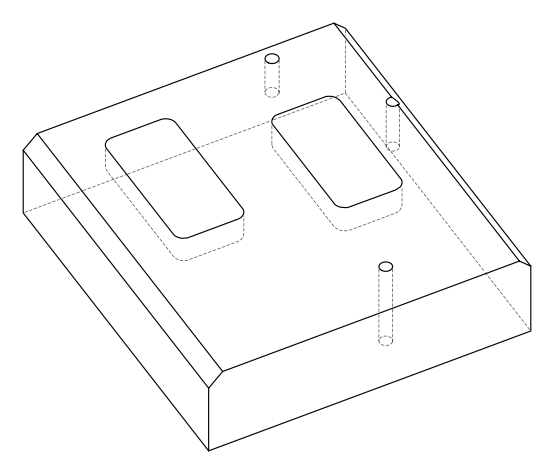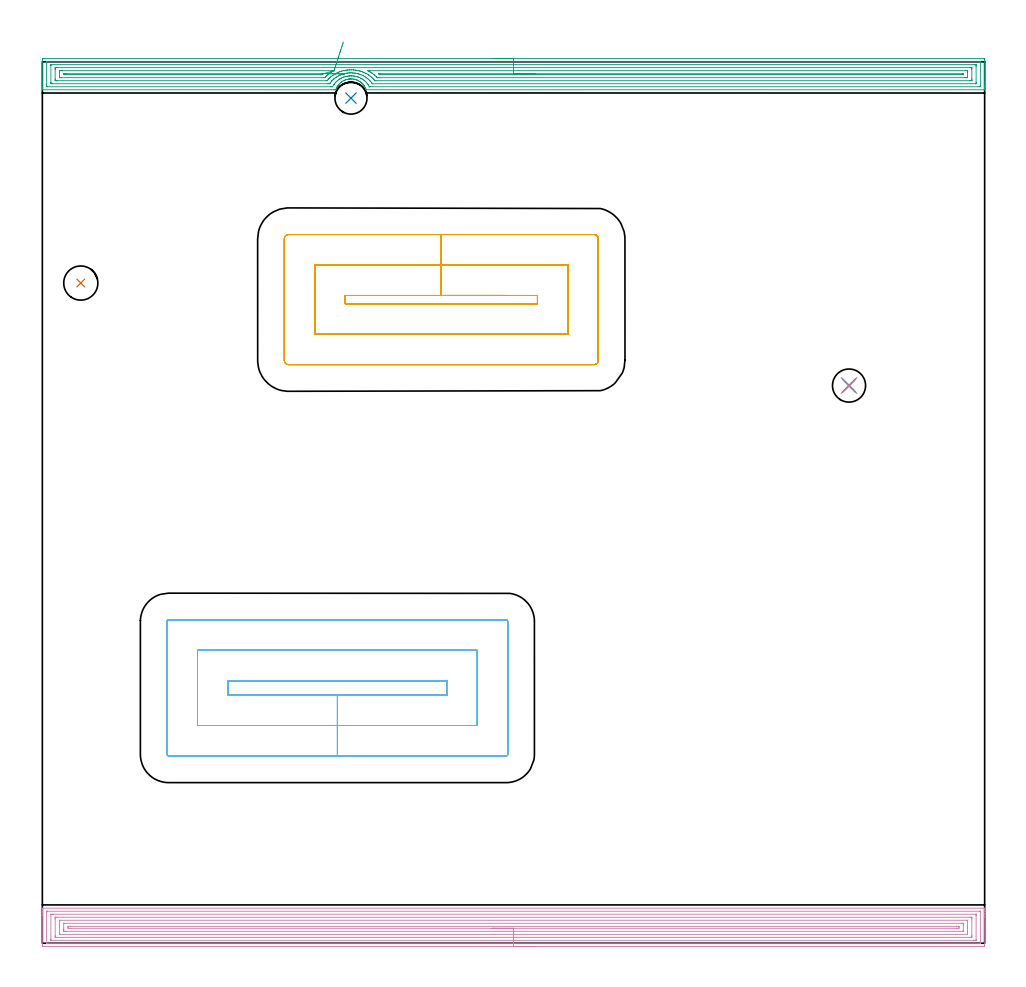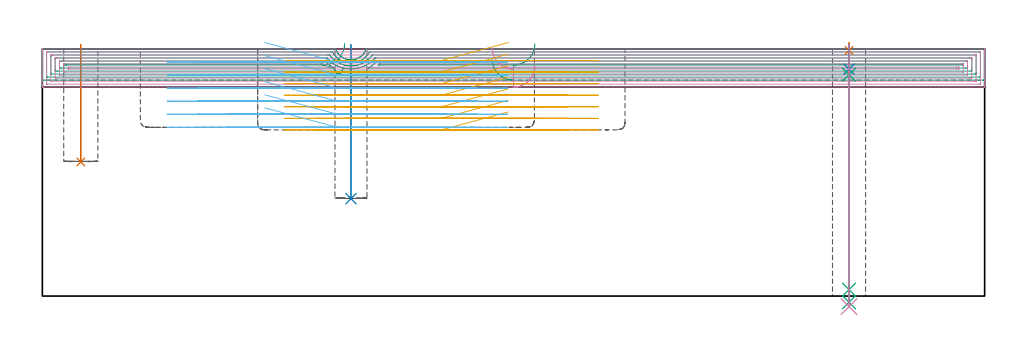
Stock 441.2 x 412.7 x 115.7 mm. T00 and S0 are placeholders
(PLAN: 10 operations, 7 tool changes, 75.1 min)
(1 INDEXABLE_INSERT_DRILL_BLIND_HOLE_FROM_SOLID | STEP1POCKET | NXT0302_003 | 0.22 min | 10571 mm3)
(2 INDEXABLE_INSERT_DRILL_BLIND_HOLE_FROM_SOLID_1 | STEP1POCKET_1 | NXT0302_001 | 0.29 min | 12324 mm3)
(3 AREA_MILL | FG_CHAMFER_SURFACE | UGT0205_001 | 21.32 min | 46912 mm3)
(4 AREA_MILL_1 | FG_CHAMFER_SURFACE_1 | UGT0205_001 | 24.95 min | 70677 mm3)
(5 MILL_RECTANGULAR_POCKET | POCKET_RECTANGULAR_STRAIGHT | NXT0201_007 | Follow Part, ap 6.25, ae 75% | 13.98 min | 552009 mm3)
(6 MILL_RECTANGULAR_POCKET_1 | POCKET_RECTANGULAR_STRAIGHT_1 | NXT0201_007 | Follow Part, ap 6.25, ae 75% | 13.18 min | 593959 mm3)
(7 SPOT_DRILL | STEP1HOLE | NXT0321_9005460120000 | 0.03 min | 27 mm3)
(8 DRILL_BLIND_HOLE_INTO_CENTER | STEP1HOLE | UGT0301_185 | 0.05 min | 246 mm3)
(9 GUN_DRILL_THROUGH_HOLE | STEP1HOLE | UGT0307_002 | 0.55 min | 2983 mm3)
(10 SPADE_DRILL_TO_ENLARGE_THROUGH_HOLE | STEP1HOLE | UGT0306_006 | 0.49 min | 18556 mm3)
(TOOL NXT0302_003 | Index. Insert Drill 16mm [880-D1600L20-05] | D16 PA176 FL80 Z2)
(TOOL NXT0302_001 | Index. Insert Drill 15mm [880-D1500L20-05] | D15 PA176 FL75 Z2)
(TOOL UGT0205_001 | Chamfer Mill 20 x 3 x 45 deg. | D20 FL50 Z2)
(TOOL NXT0201_007 | ENDMILL 25mm [R216.25-25050GCK54P 1620] | D25 R3 FL54 Z5)
(TOOL NXT0321_9005460120000 | NC Spot Drill, 142deg, 12mm, Carbide, Uncoated | D12 PA142 FL30 Z2)
(TOOL UGT0301_185 | Twist Drill 6.3 mm | D6.3 PA118 FL61 Z2)
(TOOL UGT0307_002 | Gun Drill 6 mm | D6 PA130 FL24 Z1)
(TOOL UGT0306_006 | Spade Drill 15.5mm | D15.5 PA132 FL10 Z2)
(OP 1 INDEXABLE_INSERT_DRILL_BLIND_HOLE_FROM_SOLID)
G17 G21 G94 G90
T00 M6
G54
G17 G0 G90 X18. Y309.1 S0 M3
G43 Z125.7 H1
G94 G81 G98 Z62.8 F250. R117.7
G80
M5
M2
(OP 2 INDEXABLE_INSERT_DRILL_BLIND_HOLE_FROM_SOLID_1)
G17 G21 G94 G90
T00 M6
G54
G17 G0 G90 X144.5 Y395.7 S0 M3
G43 Z125.7 H1
G94 G81 G98 Z45.6 F250. R117.7
G80
M5
M2
(OP 3 AREA_MILL)
G17 G21 G94 G90
T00 M6
G54
G17 G0 G90 X210.6 Y414.2 S1061 M3
G43 Z125.7 H0
Z111.1
G94 G1 X210.638 Z110.228 F250.
X210.752 Z109.363
X210.941 Z108.512
X211.203 Z107.68
X211.537 Z106.874
X211.94 Z106.1
X212.409 Z105.364
X212.94 Z104.672
X213.529 Z104.029
X214.172 Z103.44
X214.864 Z102.908
X215.6 Z102.44
X216.374 Z102.037
X217.18 Z101.703
X218.012 Z101.441
X218.864 Z101.252
X219.728 Z101.138
X220.6 Z101.1
X440.57
X440.86 Y414.197 Z101.102
X441.19 Y414.192 Z101.106
X441.2 Y413.858 Z101.44
Y402.884 Z112.411
Y401.463 Z113.833
Y401.099 Z114.197
Y400.37 Z114.93
Y400.095 Z115.205
Y399.665 Z115.626
Y399.624 Z115.666
X441.191 Y399.603 Z115.688
X441.018 Y399.6 Z115.7
X151.747
X151.614 Y399.603 Z115.688
X151.563 Y399.719 Z115.576
X151.512 Y399.853 Z115.444
X151.451 Y400.002 Z115.297
X151.421 Y400.077 Z115.222
X151.216 Y400.516 Z114.782
X150.883 Y401.132 Z114.167
X150.797 Y401.27 Z114.03
X150.705 Y401.404 Z113.895
X150.6 Y401.545 Z113.754
X150.366 Y401.857 Z113.442
X150.254 Y401.991 Z113.309
X150.002 Y402.292 Z113.007
X149.699 Y402.586 Z112.713
X149.553 Y402.727 Z112.572
X149.299 Y402.948 Z112.352
X149.096 Y403.123 Z112.176
X149.023 Y403.179 Z112.119
X148.652 Y403.434 Z111.865
X148.618 Y403.457 Z111.842
X148.542 Y403.504 Z111.794
X148.202 Y403.714 Z111.583
X147.857 Y403.898 Z111.4
X147.724 Y403.962 Z111.336
X147.505 Y404.067 Z111.23
X147.459 Y404.086 Z111.211
X147.308 Y404.148 Z111.147
X146.863 Y404.305 Z110.988
X146.83 Y404.315 Z110.977
X146.651 Y404.371 Z110.927
X146.414 Y404.443 Z110.857
X146.141 Y404.506 Z110.794
X145.969 Y404.546 Z110.754
X145.521 Y404.62 Z110.674
X145.074 Y404.67 Z110.628
X144.701 Y404.688 Z110.601
X144.627 Y404.695 Z110.602
X144.57 Y404.696 Z110.603
X144.403 Y404.695 Z110.602
X144.179 Y404.685 Z110.608
X143.909 Y404.665 Z110.632
X143.783 Y404.654 Z110.641
X143.733 Y404.65 Z110.645
X143.7 Y404.645 Z110.648
X143.509 Y404.621 Z110.676
X143.285 Y404.591 Z110.706
X142.839 Y404.503 Z110.791
X142.552 Y404.431 Z110.868
X142.39 Y404.387 Z110.909
X141.945 Y404.243 Z111.056
X141.783 Y404.18 Z111.12
X141.498 Y404.067 Z111.231
X141.052 Y403.85 Z111.446
X140.599 Y403.593 Z111.704
X140.158 Y403.309 Z111.989
X140.123 Y403.284 Z112.014
X139.979 Y403.18 Z112.119
X139.615 Y402.879 Z112.42
X139.264 Y402.562 Z112.736
X139.144 Y402.437 Z112.86
X139.003 Y402.292 Z113.006
X138.745 Y401.991 Z113.308
X138.677 Y401.912 Z113.387
X138.633 Y401.855 Z113.444
X138.469 Y401.646 Z113.653
X138.392 Y401.545 Z113.752
X138.37 Y401.518 Z113.78
X138.335 Y401.465 Z113.834
X138.294 Y401.404 Z113.895
X138.167 Y401.196 Z114.102
X138.108 Y401.099 Z114.197
X138.037 Y400.984 Z114.316
X138.025 Y400.965 Z114.334
X137.935 Y400.8 Z114.499
X137.856 Y400.652 Z114.643
X137.781 Y400.516 Z114.781
X137.621 Y400.174 Z115.124
X137.476 Y399.829 Z115.471
X137.396 Y399.607 Z115.693
X136.546 Y399.6 Z115.7
X0.183
X0.01 Y399.603 Z115.688
X0.007 Y399.663 Z115.629
X0. Y400.095 Z115.204
Y400.369 Z114.93
Y401.099 Z114.197
Y402.356 Z112.941
Y403.776 Z111.519
Y413.33 Z101.968
X0.002 Y413.594 Z101.704
X0.007 Y414.192 Z101.106
X0.029 Y414.194 Z101.104
X0.63 Y414.2 Z101.1
X220.6
Y412.786 Z102.514
X438.867 Y412.785 Z102.515
X439.036 Y412.782 Z102.518
X439.148 Y412.779 Z102.521
X439.191 Y412.773 Z102.527
X439.193 Y412.76 Z102.54
X439.196 Y412.701 Z102.599
X439.2 Y412.284 Z103.016
Y401.574 Z113.726
X439.196 Y401.099 Z114.201
X439.193 Y401.047 Z114.253
X439.191 Y401.027 Z114.273
X439.12 Y401.021 Z114.279
X438.951 Y401.016 Z114.284
X438.866 Y401.015 Z114.285
X153.451
X153.282 Y401.016 Z114.284
X153.169 Y401.019 Z114.281
X153.093 Y401.023 Z114.277
X153.084 Y401.036 Z114.264
X153.046 Y401.099 Z114.201
X152.642 Y401.806 Z113.494
X152.515 Y401.991 Z113.309
X152.192 Y402.44 Z112.86
X151.827 Y402.884 Z112.416
X151.748 Y402.975 Z112.325
X151.345 Y403.379 Z111.922
X150.919 Y403.776 Z111.524
X150.853 Y403.835 Z111.465
X150.485 Y404.144 Z111.156
X149.959 Y404.497 Z110.803
X149.683 Y404.669 Z110.631
X149.065 Y405.017 Z110.283
X148.401 Y405.332 Z109.968
X148.171 Y405.425 Z109.875
X148.113 Y405.446 Z109.854
X148.071 Y405.462 Z109.838
X147.782 Y405.561 Z109.739
X147.277 Y405.713 Z109.587
X147.064 Y405.773 Z109.527
X146.382 Y405.923 Z109.377
X145.945 Y405.998 Z109.302
X145.488 Y406.05 Z109.25
X144.958 Y406.09 Z109.21
X144.636 Y406.107 Z109.193
X144.594 Y406.108 Z109.192
X144.061 Y406.093 Z109.207
X143.886 Y406.083 Z109.217
X143.7 Y406.067 Z109.233
X143.268 Y406.023 Z109.277
X142.806 Y405.958 Z109.342
X142.472 Y405.894 Z109.406
X142.217 Y405.843 Z109.457
X141.911 Y405.766 Z109.534
X141.75 Y405.722 Z109.578
X141.22 Y405.561 Z109.739
X141.017 Y405.488 Z109.812
X140.429 Y405.255 Z110.045
X140.123 Y405.108 Z110.192
X139.829 Y404.962 Z110.338
X139.306 Y404.669 Z110.631
X139.229 Y404.621 Z110.679
X138.721 Y404.284 Z111.016
X138.335 Y403.991 Z111.309
X138.216 Y403.894 Z111.406
X138.079 Y403.776 Z111.524
X137.744 Y403.473 Z111.827
X137.441 Y403.175 Z112.125
X137.3 Y403.024 Z112.276
X137.179 Y402.884 Z112.416
X136.892 Y402.538 Z112.762
X136.546 Y402.096 Z113.204
X136.504 Y402.034 Z113.266
X136.477 Y401.991 Z113.309
X135.899 Y401.021 Z114.279
X135.737 Y401.017 Z114.283
X135.652 Y401.016 Z114.284
X134.843 Y401.014 Z114.286
X2.333 Y401.015 Z114.285
X2.164 Y401.018 Z114.282
X2.052 Y401.021 Z114.279
X2.009 Y401.027 Z114.273
X2.007 Y401.04 Z114.26
X2.004 Y401.099 Z114.201
X2. Y401.516 Z113.784
Y412.226 Z103.074
X2.004 Y412.701 Z102.599
X2.007 Y412.753 Z102.547
X2.009 Y412.773 Z102.527
X2.08 Y412.779 Z102.521
X2.249 Y412.784 Z102.516
X2.334 Y412.785 Z102.515
X220.6 Y412.786 Z102.514
Y411.372 Z103.928
X436.538 Y411.371 Z103.929
X436.994 Y411.368 Z103.932
X437.145 Y411.365 Z103.935
X437.19 Y411.363 Z103.937
X437.194 Y411.26 Z104.04
X437.198 Y411.122 Z104.178
X437.199 Y410.916 Z104.384
X437.2 Y410.71 Z104.59
X437.199 Y402.884 Z112.416
X437.198 Y402.68 Z112.62
X437.19 Y402.472 Z112.828
X437.184 Y402.435 Z112.865
X437.164 Y402.433 Z112.867
X437.107 Y402.43 Z112.87
X436.994 Y402.429 Z112.871
X154.658
X154.544 Y402.43 Z112.87
X154.488 Y402.433 Z112.867
X154.464 Y402.435 Z112.865
X154.43 Y402.461 Z112.839
X154.111 Y402.884 Z112.416
X153.536 Y403.614 Z111.686
X153.393 Y403.776 Z111.524
X153.018 Y404.155 Z111.145
X152.642 Y404.511 Z110.789
X152.463 Y404.669 Z110.631
X152.073 Y404.996 Z110.304
X151.748 Y405.24 Z110.06
X151.277 Y405.561 Z109.739
X150.853 Y405.817 Z109.483
X150.255 Y406.158 Z109.142
X149.959 Y406.299 Z109.001
X149.621 Y406.454 Z108.846
X149.065 Y406.684 Z108.616
X148.705 Y406.814 Z108.486
X148.171 Y406.98 Z108.32
X147.854 Y407.072 Z108.228
X147.45 Y407.173 Z108.127
X147.277 Y407.21 Z108.09
X146.605 Y407.346 Z107.954
X146.382 Y407.383 Z107.917
X146.339 Y407.389 Z107.911
X145.488 Y407.473 Z107.827
X145.35 Y407.484 Z107.816
X144.594 Y407.518 Z107.782
X144.425 Y407.515 Z107.785
X143.7 Y407.489 Z107.811
X143.567 Y407.479 Z107.821
X142.806 Y407.404 Z107.896
X142.754 Y407.398 Z107.902
X142.383 Y407.346 Z107.954
X141.911 Y407.252 Z108.048
X141.549 Y407.176 Z108.124
X141.261 Y407.103 Z108.197
X141.017 Y407.038 Z108.262
X140.571 Y406.9 Z108.4
X140.123 Y406.753 Z108.547
X139.906 Y406.67 Z108.63
X139.355 Y406.454 Z108.846
X139.268 Y406.415 Z108.885
X139.229 Y406.397 Z108.903
X139.118 Y406.343 Z108.957
X138.603 Y406.08 Z109.22
X138.335 Y405.927 Z109.373
X137.725 Y405.561 Z109.739
X137.552 Y405.45 Z109.85
X137.441 Y405.375 Z109.925
X137.033 Y405.075 Z110.225
X136.546 Y404.693 Z110.607
X136.533 Y404.682 Z110.618
X136.518 Y404.669 Z110.631
X136.074 Y404.252 Z111.048
X135.652 Y403.834 Z111.466
X135.624 Y403.804 Z111.496
X135.6 Y403.776 Z111.524
X135.219 Y403.316 Z111.984
X134.874 Y402.884 Z112.416
X134.824 Y402.818 Z112.482
X134.758 Y402.729 Z112.571
X134.623 Y402.528 Z112.772
X134.576 Y402.462 Z112.838
X134.558 Y402.438 Z112.862
X134.537 Y402.435 Z112.865
X134.317 Y402.431 Z112.869
X133.864 Y402.429 Z112.871
X133.426 Y402.428 Z112.872
X4.662 Y402.429 Z112.871
X4.207 Y402.432 Z112.868
X4.055 Y402.435 Z112.865
X4.01 Y402.437 Z112.863
X4.006 Y402.54 Z112.76
X4.002 Y402.678 Z112.622
X4.001 Y402.884 Z112.416
X4. Y403.09 Z112.21
X4.001 Y410.916 Z104.384
X4.002 Y411.12 Z104.18
X4.01 Y411.328 Z103.972
X4.016 Y411.365 Z103.935
X4.036 Y411.367 Z103.933
X4.093 Y411.37 Z103.93
X4.207 Y411.371 Z103.929
X220.6 Y411.372 Z103.928
Y409.957 Z105.343
X434.378
X435.146 Y409.951 Z105.349
X435.185
X435.19 Y409.907 Z105.393
X435.195 Y409.797 Z105.503
X435.198 Y409.577 Z105.723
X435.2 Y409.136 Z106.164
Y404.674 Z110.626
X435.198 Y404.225 Z111.075
X435.195 Y404.003 Z111.297
X435.19 Y403.893 Z111.407
X435.185 Y403.849 Z111.451
X435.134 Y403.848 Z111.452
X434.311 Y403.843 Z111.457
X434.244
X156.152
X155.738 Y403.845 Z111.455
X155.687 Y403.847 Z111.453
X155.667 Y403.849 Z111.451
X155.625 Y403.895 Z111.405
X155.476 Y404.072 Z111.228
X155.324 Y404.252 Z111.048
X154.95 Y404.669 Z110.631
X154.43 Y405.179 Z110.121
X154.015 Y405.561 Z109.739
X153.536 Y405.961 Z109.339
X152.85 Y406.454 Z108.846
X152.642 Y406.595 Z108.705
X152.26 Y406.835 Z108.465
X151.748 Y407.121 Z108.179
X151.334 Y407.346 Z107.954
X150.853 Y407.572 Z107.728
X150.444 Y407.755 Z107.545
X149.959 Y407.949 Z107.351
X149.113 Y408.239 Z107.061
X149.065 Y408.254 Z107.046
X149.043 Y408.261 Z107.039
X148.529 Y408.404 Z106.896
X148.171 Y408.49 Z106.81
X147.845 Y408.564 Z106.736
X147.277 Y408.676 Z106.624
X146.745 Y408.77 Z106.53
X146.382 Y408.809 Z106.491
X145.745 Y408.875 Z106.425
X145.488 Y408.894 Z106.406
X144.8 Y408.926 Z106.374
X144.594 Y408.932 Z106.368
X143.918 Y408.914 Z106.386
X143.7 Y408.905 Z106.395
X143.08 Y408.858 Z106.442
X142.806 Y408.829 Z106.471
X142.276 Y408.767 Z106.533
X141.911 Y408.715 Z106.585
X141.51 Y408.64 Z106.66
X141.017 Y408.539 Z106.761
X140.774 Y408.481 Z106.819
X140.123 Y408.309 Z106.991
X140.068 Y408.294 Z107.006
X139.888 Y408.239 Z107.061
X139.393 Y408.075 Z107.225
X139.229 Y408.018 Z107.282
X138.745 Y407.829 Z107.471
X138.335 Y407.665 Z107.635
X138.117 Y407.564 Z107.736
X137.659 Y407.346 Z107.954
X137.514 Y407.273 Z108.027
X137.441 Y407.234 Z108.066
X136.946 Y406.948 Z108.352
X136.546 Y406.711 Z108.589
X136.388 Y406.612 Z108.688
X136.146 Y406.454 Z108.846
X135.856 Y406.25 Z109.05
X135.652 Y406.1 Z109.2
X134.978 Y405.561 Z109.739
X134.859 Y405.46 Z109.84
X134.758 Y405.369 Z109.931
X134.401 Y405.029 Z110.271
X134.041 Y404.669 Z110.631
X133.954 Y404.578 Z110.722
X133.864 Y404.479 Z110.821
X133.541 Y404.098 Z111.202
X133.357 Y403.884 Z111.416
X133.326 Y403.849 Z111.451
X133.279 Y403.847 Z111.453
X133.176 Y403.845 Z111.455
X132.97 Y403.843 Z111.457
X132.903
X6.822
X6.054 Y403.849 Z111.451
X6.015
X6.01 Y403.893 Z111.407
X6.005 Y404.003 Z111.297
X6.002 Y404.223 Z111.077
X6. Y404.664 Z110.636
Y409.126 Z106.174
X6.002 Y409.575 Z105.725
X6.005 Y409.797 Z105.503
X6.01 Y409.907 Z105.393
X6.015 Y409.951 Z105.349
X6.067 Y409.952 Z105.348
X6.889 Y409.957 Z105.343
X6.956
X220.6
Y408.543 Z106.757
X432.218
X432.523 Y408.542 Z106.758
X433.116 Y408.539 Z106.761
X433.171 Y408.536 Z106.764
X433.19 Y408.527 Z106.773
X433.196 Y408.459 Z106.841
X433.198 Y408.239 Z107.061
X433.2 Y407.563 Z107.737
Y405.778 Z109.522
X433.199 Y405.561 Z109.739
X433.197 Y405.392 Z109.908
X433.193 Y405.308 Z109.992
X433.191 Y405.271 Z110.029
X433.131 Y405.264 Z110.036
X432.825 Y405.26 Z110.04
X432.523 Y405.258 Z110.042
X431.933 Y405.257 Z110.043
X158.007
X157.416 Y405.258 Z110.042
X157.113 Y405.26 Z110.04
X156.813 Y405.264 Z110.036
X156.512 Y405.561 Z109.739
X156.218 Y405.847 Z109.453
X155.567 Y406.454 Z108.846
X155.438 Y406.567 Z108.733
X155.324 Y406.663 Z108.637
X155.134 Y406.814 Z108.486
X154.436 Y407.341 Z107.959
X154.43 Y407.345 Z107.955
X153.89 Y407.701 Z107.599
X153.536 Y407.917 Z107.383
X152.98 Y408.239 Z107.061
X152.642 Y408.428 Z106.872
X152.555 Y408.478 Z106.822
X152.452 Y408.537 Z106.763
X152.513 Y408.54 Z106.76
X152.562 Y408.542 Z106.758
X152.642 Y408.543 Z106.757
X153.231
X220.6
Y407.129 Z108.171
X430.734
X430.953 Y407.127 Z108.173
X431.114 Y407.124 Z108.176
X431.186 Y407.122 Z108.178
X431.19 Y407.081 Z108.219
X431.198 Y406.883 Z108.417
X431.196 Y406.797 Z108.503
X431.19 Y406.692 Z108.608
X431.183 Y406.677 Z108.623
X431.172 Y406.675 Z108.625
X431.14 Y406.673 Z108.627
X430.869 Y406.671 Z108.629
X430.734
X158.225 Y406.672 Z108.628
X158.007 Y406.673 Z108.627
X157.931 Y406.675 Z108.625
X157.874 Y406.678 Z108.622
X157.821 Y406.712 Z108.588
X157.615 Y406.904 Z108.396
X157.397 Y407.109 Z108.191
X157.386 Y407.123 Z108.177
X157.411 Y407.125 Z108.175
X157.472 Y407.127 Z108.173
X157.548 Y407.128 Z108.172
X158.007 Y407.129 Z108.171
X220.6
X221.472 Z108.209
X222.337 Z108.323
X223.188 Z108.512
X224.02 Z108.774
X224.826 Z109.108
X225.6 Z109.511
X226.336 Z109.98
X227.028 Z110.511
X227.671 Z111.1
X228.26 Z111.743
X228.792 Z112.435
X229.26 Z113.171
X229.663 Z113.945
X229.997 Z114.751
X230.259 Z115.583
X230.448 Z116.435
X230.562 Z117.3
X230.6 Z118.171
G0 Z125.7
X140.936 Y421.978
Z107.121
G1 X140.741 Y421.381 Z106.515
X140.531 Y420.735 Z105.967
X140.307 Y420.047 Z105.48
X140.07 Y419.322 Z105.058
X139.823 Y418.563 Z104.703
X139.567 Y417.779 Z104.42
X139.305 Y416.974 Z104.21
X139.038 Y416.155 Z104.074
X138.768 Y415.327 Z104.014
X138.498 Y414.498 Z104.03
X138.229 Y413.673 Z104.122
X137.963 Y412.859 Z104.29
X137.704 Y412.062 Z104.531
X137.451 Y411.288 Z104.844
X137.208 Y410.543 Z105.227
X136.977 Y409.832 Z105.677
X136.758 Y409.162 Z106.191
X136.554 Y408.536 Z106.764
X136.553 Y408.532 Z106.768
X136.546 Y408.525 Z106.775
X136.015 Y408.239 Z107.061
X135.783 Y408.108 Z107.192
X135.652 Y408.031 Z107.269
X135.228 Y407.77 Z107.53
X134.758 Y407.476 Z107.824
X134.68 Y407.424 Z107.876
X134.571 Y407.346 Z107.954
X134.165 Y407.045 Z108.255
X133.864 Y406.811 Z108.489
X133.666 Y406.651 Z108.649
X133.427 Y406.454 Z108.846
X132.97 Y406.038 Z109.262
X132.727 Y405.804 Z109.496
X132.482 Y405.561 Z109.739
X132.28 Y405.357 Z109.943
X132.209 Y405.287 Z110.013
X132.184 Y405.264 Z110.036
X132.151 Y405.262 Z110.038
X132.075 Y405.259 Z110.041
X131.771 Y405.257 Z110.043
X8.982
X8.677 Y405.258 Z110.042
X8.084 Y405.261 Z110.039
X8.03 Y405.264 Z110.036
X8.01 Y405.273 Z110.027
X8.004 Y405.341 Z109.959
X8.001 Y405.561 Z109.739
X8. Y405.778 Z109.522
Y408.022 Z107.278
X8.001 Y408.239 Z107.061
X8.003 Y408.408 Z106.892
X8.006 Y408.492 Z106.808
X8.009 Y408.529 Z106.771
X8.069 Y408.536 Z106.764
X8.375 Y408.54 Z106.76
X8.677 Y408.542 Z106.758
X9.267 Y408.543 Z106.757
X136.242
X136.531 Y408.541 Z106.759
X136.546 Y408.54 Z106.76
X136.554 Y408.536 Z106.764
X131.598 Y407.122 Z108.178
X131.181 Y406.725 Z108.575
X131.117 Y406.678 Z108.622
X131.061 Y406.676 Z108.624
X130.942 Y406.673 Z108.627
X130.702 Y406.672 Z108.628
X130.505 Y406.671 Z108.629
X10.466
X10.247 Y406.673 Z108.627
X10.086 Y406.676 Z108.624
X10.014 Y406.678 Z108.622
X10.01 Y406.719 Z108.581
X10.007 Y406.912 Z108.388
X10.017 Y407.122 Z108.178
X10.466 Y407.126 Z108.174
X10.684 Y407.128 Z108.172
X11.142 Y407.129 Z108.171
X11.36
X130.963 Y407.128 Z108.172
X131.181 Y407.127 Z108.173
X131.598 Y407.122 Z108.178
X132.469 Y407.113 Z108.225
X133.332 Y407.104 Z108.348
X134.182 Y407.095 Z108.546
X135.011 Y407.086 Z108.817
X135.813 Y407.077 Z109.16
X136.583 Y407.069 Z109.571
X137.313 Y407.061 Z110.047
X138. Y407.054 Z110.586
X138.637 Y407.047 Z111.182
X139.219 Y407.041 Z111.832
X139.743 Y407.035 Z112.529
X140.204 Y407.03 Z113.27
X140.598 Y407.026 Z114.048
X140.923 Y407.023 Z114.858
X141.177 Y407.02 Z115.692
X141.356 Y407.018 Z116.546
X141.461 Y407.017 Z117.412
X141.49 Z118.284
G0 Z125.7
M5
M2
(OP 4 AREA_MILL_1)
G17 G21 G94 G90
T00 M6
G54
G17 G0 G90 X230.6 Y-1.5 S1061 M3
G43 Z125.7 H0
Z107.8
G94 G1 X230.562 Z106.929 F250.
X230.448 Z106.064
X230.259 Z105.212
X229.997 Z104.38
X229.663 Z103.574
X229.26 Z102.8
X228.792 Z102.064
X228.26 Z101.372
X227.671 Z100.729
X227.028 Z100.14
X226.336 Z99.609
X225.6 Z99.14
X224.826 Z98.737
X224.02 Z98.403
X223.188 Z98.141
X222.337 Z97.952
X221.472 Z97.838
X220.6 Z97.8
X0.63
X0.105 Y-1.495 Z97.803
X0.008 Y-1.492 Z97.806
X0. Y-0.974 Z98.323
Y13.214 Z112.509
Y14.625 Z113.921
Y14.987 Z114.283
Y15.712 Z115.012
Y15.971 Z115.27
X0.007 Y16.368 Z115.659
X0.01 Y16.397 Z115.688
X0.183 Y16.4 Z115.7
X441.017
X441.19 Y16.397 Z115.688
X441.193 Y16.368 Z115.659
X441.2 Y15.97 Z115.27
Y15.712 Z115.012
Y14.987 Z114.283
Y13.738 Z113.035
Y12.327 Z111.623
Y-0.974 Z98.323
X441.198 Y-1.239 Z98.059
X441.19 Y-1.492 Z97.806
X440.935 Y-1.499 Z97.799
X220.6 Y-1.5 Z97.8
Y-0.086 Z99.214
X2.195 Y-0.085 Z99.215
X2.084 Y-0.084 Z99.216
X2.03 Y-0.081 Z99.219
X2.011 Y-0.079 Z99.221
X2.008 Y-0.061 Z99.239
X2.003 Y0.057 Z99.357
X2. Y0.327 Z99.627
X2.001 Y14.514 Z113.814
X2.008 Y14.93 Z114.23
X2.01 Y14.979 Z114.279
X2.029 Y14.981 Z114.281
X2.084 Y14.984 Z114.284
X2.195 Y14.985 Z114.285
X2.418 Y14.986 Z114.286
X439.005 Y14.985 Z114.285
X439.116 Y14.984 Z114.284
X439.17 Y14.981 Z114.281
X439.189 Y14.979 Z114.279
X439.192 Y14.961 Z114.261
X439.197 Y14.843 Z114.143
X439.2 Y14.573 Z113.873
X439.199 Y0.386 Z99.686
X439.192 Y-0.03 Z99.27
X439.19 Y-0.079 Z99.221
X439.171 Y-0.081 Z99.219
X439.116 Y-0.084 Z99.216
X439.005 Y-0.085 Z99.215
X438.782 Y-0.086 Z99.214
X220.6
Y1.329 Z100.629
X4.086
X4.043 Y1.33 Z100.63
X4.019 Y1.332 Z100.632
X4.013 Y1.334 Z100.634
X4.01 Y1.346 Z100.646
X4.004 Y1.481 Z100.781
X4.001 Y1.686 Z100.986
X4. Y1.891 Z101.191
X4.001 Y13.418 Z112.718
X4.003 Y13.487 Z112.787
X4.009 Y13.541 Z112.841
X4.013 Y13.565 Z112.865
X4.028 Y13.566 Z112.866
X4.207 Y13.569 Z112.869
X4.741 Y13.571 Z112.871
X5.101
X437.114
X437.157 Y13.57 Z112.87
X437.181 Y13.568 Z112.868
X437.187 Y13.566 Z112.866
X437.19 Y13.554 Z112.854
X437.196 Y13.419 Z112.719
X437.199 Y13.214 Z112.514
X437.2 Y13.009 Z112.309
Y1.482 Z100.782
X437.197 Y1.413 Z100.713
X437.191 Y1.359 Z100.659
X437.187 Y1.335 Z100.635
X437.172 Y1.334 Z100.634
X436.994 Y1.331 Z100.631
X436.46 Y1.329 Z100.629
X436.099
X220.6
Y2.743 Z102.043
X6.718
X6.113 Y2.746 Z102.046
X6.048 Y2.748 Z102.048
X6.01 Y2.751 Z102.051
X6.008 Y2.799 Z102.099
X6.004 Y3.017 Z102.317
X6. Y3.455 Z102.755
Y11.435 Z110.735
X6.004 Y11.881 Z111.181
X6.008 Y12.101 Z111.401
X6.01 Y12.15 Z111.45
X6.064 Y12.152 Z111.452
X6.169 Y12.155 Z111.455
X6.889 Y12.157 Z111.457
X7.06
X434.483
X435.087 Y12.154 Z111.454
X435.152 Y12.152 Z111.452
X435.19 Y12.149 Z111.449
X435.192 Y12.101 Z111.401
X435.196 Y11.883 Z111.183
X435.2 Y11.446 Z110.746
Y3.465 Z102.765
X435.196 Y3.019 Z102.319
X435.192 Y2.799 Z102.099
X435.19 Y2.75 Z102.05
X435.137 Y2.748 Z102.048
X435.032 Y2.745 Z102.045
X434.311 Y2.743 Z102.043
X434.14
X220.6
Y4.157 Z103.457
X8.486 Y4.158 Z103.458
X8.105 Y4.162 Z103.462
X8.009 Y4.165 Z103.465
X8.005 Y4.192 Z103.492
X8.001 Y4.25 Z103.55
X8. Y7.678 Z106.978
Y10.339 Z109.639
X8.002 Y10.554 Z109.854
X8.006 Y10.721 Z110.021
X8.009 Y10.736 Z110.036
X8.067 Y10.739 Z110.039
X8.168 Y10.742 Z110.042
X432.714
X433.095 Y10.738 Z110.038
X433.191 Y10.735 Z110.035
X433.195 Y10.708 Z110.008
X433.199 Y10.65 Z109.95
X433.2 Y7.222 Z106.522
Y4.561 Z103.861
X433.198 Y4.346 Z103.646
X433.194 Y4.179 Z103.479
X433.191 Y4.164 Z103.464
X433.133 Y4.161 Z103.461
X433.032 Y4.158 Z103.458
X220.6 Y4.157 Z103.457
Y5.571 Z104.871
X11.019 Y5.572 Z104.872
X10.466 Y5.575 Z104.875
X10.118 Y5.578 Z104.878
X10.01 Y5.588 Z104.888
X10.004 Y5.691 Z104.991
X10.001 Y6.12 Z105.42
X10. Y6.582 Z105.882
X10.002 Y9.241 Z108.541
X10.007 Y9.307 Z108.607
X10.01 Y9.322 Z108.622
X10.018 Y9.324 Z108.624
X10.051 Y9.326 Z108.626
X10.189 Y9.328 Z108.628
X430.182
X430.734 Y9.325 Z108.625
X431.082 Y9.322 Z108.622
X431.19 Y9.312 Z108.612
X431.196 Y9.209 Z108.509
X431.199 Y8.78 Z108.08
X431.2 Y8.318 Z107.618
X431.198 Y5.66 Z104.96
X431.193 Y5.593 Z104.893
X431.19 Y5.578 Z104.878
X431.182 Y5.576 Z104.876
X431.149 Y5.574 Z104.874
X431.011 Y5.572 Z104.872
X220.6 Y5.571 Z104.871
Y6.985 Z106.285
X13.148
X12.275 Y6.986 Z106.286
X12.254 Y6.987 Z106.287
X12.01 Y7.007 Z106.307
X12.005 Y7.254 Z106.554
X12.01 Y7.893 Z107.193
X12.235 Y7.913 Z107.213
X12.254
X13.127 Y7.915 Z107.215
X428.03
X428.926 Y7.913 Z107.213
X428.946 Y7.912 Z107.212
X429.19 Y7.893 Z107.193
X429.195 Y7.646 Z106.946
X429.19 Y7.007 Z106.307
X428.965 Y6.987 Z106.287
X428.946
X428.073 Y6.985 Z106.285
X220.6
X219.728 Z106.323
X218.864 Z106.437
X218.012 Z106.626
X217.18 Z106.888
X216.374 Z107.222
X215.6 Z107.625
X214.864 Z108.094
X214.172 Z108.625
X213.529 Z109.214
X212.94 Z109.857
X212.409 Z110.55
X211.94 Z111.285
X211.537 Z112.059
X211.203 Z112.865
X210.941 Z113.697
X210.752 Z114.549
X210.638 Z115.414
X210.6 Z116.285
G0 Z125.7
M5
M2
(OP 5 MILL_RECTANGULAR_POCKET)
G17 G21 G94 G90
T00 M6
G54
G17 G0 G90 X218.202 Y303.3 S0 M3
G43 Z125.7 H1
Z118.7
G94 G1 X186.8 Z110.286 F250.
X141.8 F500.
Y299.4
X231.8
Y303.3
X186.8
Y317.55
X127.55
Y285.15
X246.05
Y317.55
X186.8
Y331.8
X115.3
G3 X113.3 Y329.8 R2.
G1 Y272.9
G3 X115.3 Y270.9 R2.
G1 X258.3
G3 X260.3 Y272.9 R2.
G1 Y329.8
G3 X258.3 Y331.8 R2.
G1 X186.8
X185.8
G0 X218.202 Y303.3 Z113.286
G1 X186.8 Z104.871 F250.
X141.8 F500.
Y299.4
X231.8
Y303.3
X186.8
Y317.55
X127.55
Y285.15
X246.05
Y317.55
X186.8
Y331.8
X115.3
G3 X113.3 Y329.8 R2.
G1 Y272.9
G3 X115.3 Y270.9 R2.
G1 X258.3
G3 X260.3 Y272.9 R2.
G1 Y329.8
G3 X258.3 Y331.8 R2.
G1 X186.8
X185.8
G0 X218.202 Y303.3 Z107.871
G1 X186.8 Z99.457 F250.
X141.8 F500.
Y299.4
X231.8
Y303.3
X186.8
Y317.55
X127.55
Y285.15
X246.05
Y317.55
X186.8
Y331.8
X115.3
G3 X113.3 Y329.8 R2.
G1 Y272.9
G3 X115.3 Y270.9 R2.
G1 X258.3
G3 X260.3 Y272.9 R2.
G1 Y329.8
G3 X258.3 Y331.8 R2.
G1 X186.8
X185.8
G0 X218.202 Y303.3 Z102.457
G1 X186.8 Z94.043 F250.
X141.8 F500.
Y299.4
X231.8
Y303.3
X186.8
Y317.55
X127.55
Y285.15
X246.05
Y317.55
X186.8
Y331.8
X115.3
G3 X113.3 Y329.8 R2.
G1 Y272.9
G3 X115.3 Y270.9 R2.
G1 X258.3
G3 X260.3 Y272.9 R2.
G1 Y329.8
G3 X258.3 Y331.8 R2.
G1 X186.8
X185.8
G0 X218.202 Y303.3 Z97.043
G1 X186.8 Z88.629 F250.
X141.8 F500.
Y299.4
X231.8
Y303.3
X186.8
Y317.55
X127.55
Y285.15
X246.05
Y317.55
X186.8
Y331.8
X115.3
G3 X113.3 Y329.8 R2.
G1 Y272.9
G3 X115.3 Y270.9 R2.
G1 X258.3
G3 X260.3 Y272.9 R2.
G1 Y329.8
G3 X258.3 Y331.8 R2.
G1 X186.8
X185.8
G0 X218.202 Y303.3 Z91.629
G1 X186.8 Z83.214 F250.
X141.8 F500.
Y299.4
X231.8
Y303.3
X186.8
Y317.55
X127.55
Y285.15
X246.05
Y317.55
X186.8
Y331.8
X115.3
G3 X113.3 Y329.8 R2.
G1 Y272.9
G3 X115.3 Y270.9 R2.
G1 X258.3
G3 X260.3 Y272.9 R2.
G1 Y329.8
G3 X258.3 Y331.8 R2.
G1 X186.8
X185.8
G0 X218.202 Y303.3 Z86.214
G1 X186.8 Z77.8 F250.
X141.8 F500.
Y299.4
X231.8
Y303.3
X186.8
Y317.55
X127.55
Y285.15
X246.05
Y317.55
X186.8
Y331.8
X115.3
G3 X113.3 Y329.8 R2.
G1 Y272.9
G3 X115.3 Y270.9 R2.
G1 X258.3
G3 X260.3 Y272.9 R2.
G1 Y329.8
G3 X258.3 Y331.8 R2.
G1 X186.8
X185.8
G0 Z125.7
M5
M2
(OP 6 MILL_RECTANGULAR_POCKET_1)
G17 G21 G94 G90
T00 M6
G54
G17 G0 G90 X104.126 Y116.2 S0 M3
G43 Z125.7 H1
Z118.7
G94 G1 X138.15 Z109.583 F250.
X189.4 F500.
Y122.9
X86.9
Y116.2
X138.15
Y101.95
X203.65
Y137.15
X72.65
Y101.95
X138.15
Y87.7
X217.2
G3 X217.9 Y88.4 R0.7
G1 Y150.7
G3 X217.2 Y151.4 R0.7
G1 X59.1
G3 X58.4 Y150.7 R0.7
G1 Y88.4
G3 X59.1 Y87.7 R0.7
G1 X138.15
X139.15
G0 X104.126 Y116.2 Z112.583
G1 X138.15 Z103.467 F250.
X189.4 F500.
Y122.9
X86.9
Y116.2
X138.15
Y101.95
X203.65
Y137.15
X72.65
Y101.95
X138.15
Y87.7
X217.2
G3 X217.9 Y88.4 R0.7
G1 Y150.7
G3 X217.2 Y151.4 R0.7
G1 X59.1
G3 X58.4 Y150.7 R0.7
G1 Y88.4
G3 X59.1 Y87.7 R0.7
G1 X138.15
X139.15
G0 X104.126 Y116.2 Z106.467
G1 X138.15 Z97.35 F250.
X189.4 F500.
Y122.9
X86.9
Y116.2
X138.15
Y101.95
X203.65
Y137.15
X72.65
Y101.95
X138.15
Y87.7
X217.2
G3 X217.9 Y88.4 R0.7
G1 Y150.7
G3 X217.2 Y151.4 R0.7
G1 X59.1
G3 X58.4 Y150.7 R0.7
G1 Y88.4
G3 X59.1 Y87.7 R0.7
G1 X138.15
X139.15
G0 X104.126 Y116.2 Z100.35
G1 X138.15 Z91.233 F250.
X189.4 F500.
Y122.9
X86.9
Y116.2
X138.15
Y101.95
X203.65
Y137.15
X72.65
Y101.95
X138.15
Y87.7
X217.2
G3 X217.9 Y88.4 R0.7
G1 Y150.7
G3 X217.2 Y151.4 R0.7
G1 X59.1
G3 X58.4 Y150.7 R0.7
G1 Y88.4
G3 X59.1 Y87.7 R0.7
G1 X138.15
X139.15
G0 X104.126 Y116.2 Z94.233
G1 X138.15 Z85.117 F250.
X189.4 F500.
Y122.9
X86.9
Y116.2
X138.15
Y101.95
X203.65
Y137.15
X72.65
Y101.95
X138.15
Y87.7
X217.2
G3 X217.9 Y88.4 R0.7
G1 Y150.7
G3 X217.2 Y151.4 R0.7
G1 X59.1
G3 X58.4 Y150.7 R0.7
G1 Y88.4
G3 X59.1 Y87.7 R0.7
G1 X138.15
X139.15
G0 X104.126 Y116.2 Z88.117
G1 X138.15 Z79. F250.
X189.4 F500.
Y122.9
X86.9
Y116.2
X138.15
Y101.95
X203.65
Y137.15
X72.65
Y101.95
X138.15
Y87.7
X217.2
G3 X217.9 Y88.4 R0.7
G1 Y150.7
G3 X217.2 Y151.4 R0.7
G1 X59.1
G3 X58.4 Y150.7 R0.7
G1 Y88.4
G3 X59.1 Y87.7 R0.7
G1 X138.15
X139.15
G0 Z125.7
M5
M2
(OP 7 SPOT_DRILL)
G17 G21 G94 G90
T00 M6
G54
G17 G0 G90 X377.7 Y261.1 S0 M3
G43 Z125.7 H0
G94 G81 G98 Z115.033 F250. R118.7
G80
M5
M2
(OP 8 DRILL_BLIND_HOLE_INTO_CENTER)
G17 G21 G94 G90
T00 M6
G54
G17 G0 G90 X377.7 Y261.1 S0 M3
G43 Z125.7 H0
G94 G81 G98 Z106.25 F250. R117.7
G80
M5
M2
(OP 9 GUN_DRILL_THROUGH_HOLE)
G17 G21 G94 G90
T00 M6
G54
G17 G0 G90 X377.7 Y261.1 M8
G43 Z125.7 H0
Z116.19
S716 M3
G94 G1 Z103.654 F125. M26
G4 X.084
Z3. F250.
G4 X.084
Z-2.899 F125.
G4 X.084
M5
M9
G0 Z116.19
Z125.7
M2
(OP 10 SPADE_DRILL_TO_ENLARGE_THROUGH_HOLE)
G17 G21 G94 G90
T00 M6
G54
G17 G0 G90 X377.7 Y261.1 S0 M3
G43 Z125.7 H0
G94 G73 G98 Z-4.951 F250. Q15.081 R117.7
G80
M5
M2
